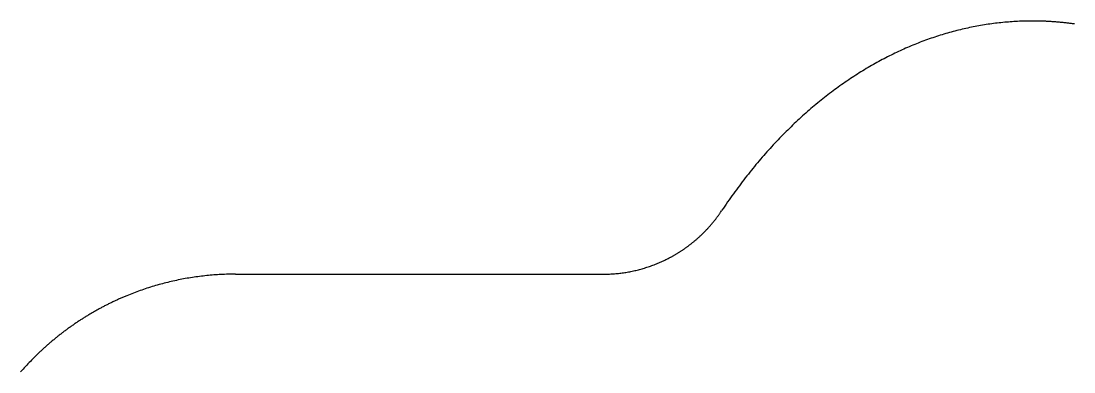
# Model space of a CAD drawing. Header units: millimetres. Extents: x -10 to 277, y -95 to 18.
# Drawn here: x 35.62 to 43.02, y -86.68 to -84.21 of the extents above; entities that cross this region are included whole.
import ezdxf

# ---------------------------------------------------------------- set-up
doc = ezdxf.new("R2010")
doc.units = ezdxf.units.MM
doc.header["$MEASUREMENT"] = 0
doc.layers.add('Edge.Cuts', color=53, linetype='CONTINUOUS')

msp = doc.modelspace()

# ---------------------------------------------------------------- linework, layer by layer
at = {"layer": 'Edge.Cuts', "linetype": 'Continuous'}
for p, q in [((42.308887, -84.25569), (42.295934, -84.258296)), ((42.321844, -84.253165), (42.308887, -84.25569)), ((42.334805, -84.25072), (42.321844, -84.253165)), ((42.347771, -84.248356), (42.334805, -84.25072)), ((42.36074, -84.246072), (42.347771, -84.248356)), ((42.373713, -84.243869), (42.36074, -84.246072)), ((42.386689, -84.241746), (42.373713, -84.243869)), ((42.399669, -84.239704), (42.386689, -84.241746)), ((42.412652, -84.237742), (42.399669, -84.239704)), ((42.425639, -84.23586), (42.412652, -84.237742)), ((42.438628, -84.234059), (42.425639, -84.23586)), ((42.451621, -84.232338), (42.438628, -84.234059)), ((42.464617, -84.230698), (42.451621, -84.232338)), ((42.477615, -84.229137), (42.464617, -84.230698)), ((42.490616, -84.227657), (42.477615, -84.229137)), ((42.50362, -84.226257), (42.490616, -84.227657)), ((42.516627, -84.224937), (42.50362, -84.226257)), ((42.529636, -84.223697), (42.516627, -84.224937)), ((42.542647, -84.222537), (42.529636, -84.223697)), ((42.55566, -84.221457), (42.542647, -84.222537)), ((42.568676, -84.220457), (42.55566, -84.221457)), ((42.581694, -84.219538), (42.568676, -84.220457)), ((42.594713, -84.218698), (42.581694, -84.219538)), ((42.607735, -84.217938), (42.594713, -84.218698)), ((42.620758, -84.217259), (42.607735, -84.217938)), ((42.633783, -84.216659), (42.620758, -84.217259)), ((42.64681, -84.216139), (42.633783, -84.216659)), ((42.659838, -84.2157), (42.64681, -84.216139)), ((42.672868, -84.21534), (42.659838, -84.2157)), ((42.685899, -84.21506), (42.672868, -84.21534)), ((42.698932, -84.21486), (42.685899, -84.21506)), ((42.711965, -84.21474), (42.698932, -84.21486)), ((42.725, -84.2147), (42.711965, -84.21474)), ((42.726457, -84.2147), (42.725, -84.2147)), ((42.732978, -84.214715), (42.726457, -84.2147)), ((42.739497, -84.214749), (42.732978, -84.214715)), ((42.746017, -84.214804), (42.739497, -84.214749)), ((42.752535, -84.214878), (42.746017, -84.214804)), ((42.759055, -84.214973), (42.752535, -84.214878)), ((42.765573, -84.215087), (42.759055, -84.214973)), ((42.772092, -84.215222), (42.765573, -84.215087)), ((42.778609, -84.215376), (42.772092, -84.215222)), ((42.785127, -84.215551), (42.778609, -84.215376)), ((42.791644, -84.215746), (42.785127, -84.215551)), ((42.798162, -84.21596), (42.791644, -84.215746)), ((42.804678, -84.216195), (42.798162, -84.21596)), ((42.811195, -84.216449), (42.804678, -84.216195)), ((42.81771, -84.216724), (42.811195, -84.216449)), ((42.824226, -84.217018), (42.81771, -84.216724)), ((42.830741, -84.217333), (42.824226, -84.217018)), ((42.837256, -84.217668), (42.830741, -84.217333)), ((42.84377, -84.218022), (42.837256, -84.217668)), ((42.850284, -84.218397), (42.84377, -84.218022)), ((42.856797, -84.218791), (42.850284, -84.218397)), ((42.86331, -84.219206), (42.856797, -84.218791)), ((42.869822, -84.219641), (42.86331, -84.219206)), ((42.876335, -84.220096), (42.869822, -84.219641)), ((42.882846, -84.22057), (42.876335, -84.220096)), ((42.889358, -84.221065), (42.882846, -84.22057)), ((42.895867, -84.22158), (42.889358, -84.221065)), ((42.902378, -84.222115), (42.895867, -84.22158)), ((42.908887, -84.222669), (42.902378, -84.222115)), ((42.915396, -84.223244), (42.908887, -84.222669)), ((42.921904, -84.223839), (42.915396, -84.223244)), ((42.928412, -84.224454), (42.921904, -84.223839)), ((42.934919, -84.225089), (42.928412, -84.224454)), ((42.941426, -84.225745), (42.934919, -84.225089)), ((42.947931, -84.22642), (42.941426, -84.225745)), ((42.954438, -84.227115), (42.947931, -84.22642)), ((42.960942, -84.22783), (42.954438, -84.227115)), ((42.967446, -84.228565), (42.960942, -84.22783)), ((42.973949, -84.229321), (42.967446, -84.228565)), ((42.980453, -84.230096), (42.973949, -84.229321)), ((42.986954, -84.230892), (42.980453, -84.230096)), ((42.993456, -84.231707), (42.986954, -84.230892)), ((42.999956, -84.232543), (42.993456, -84.231707)), ((43.006457, -84.233399), (42.999956, -84.232543)), ((43.012955, -84.234275), (43.006457, -84.233399)), ((43.019454, -84.235171), (43.012955, -84.234275)), ((42.02512, -84.331753), (42.012293, -84.336148)), ((42.037954, -84.327441), (42.02512, -84.331753)), ((42.050795, -84.32321), (42.037954, -84.327441)), ((42.063643, -84.319061), (42.050795, -84.32321)), ((42.076498, -84.314993), (42.063643, -84.319061)), ((42.08936, -84.311007), (42.076498, -84.314993)), ((42.102228, -84.307103), (42.08936, -84.311007)), ((42.115102, -84.303281), (42.102228, -84.307103)), ((42.127983, -84.29954), (42.115102, -84.303281)), ((42.14087, -84.29588), (42.127983, -84.29954)), ((42.153763, -84.292302), (42.14087, -84.29588)), ((42.166661, -84.288805), (42.153763, -84.292302)), ((42.179565, -84.285389), (42.166661, -84.288805)), ((42.192475, -84.282055), (42.179565, -84.285389)), ((42.20539, -84.278802), (42.192475, -84.282055)), ((42.21831, -84.275629), (42.20539, -84.278802)), ((42.231236, -84.272538), (42.21831, -84.275629)), ((42.244166, -84.269528), (42.231236, -84.272538)), ((42.257101, -84.266599), (42.244166, -84.269528)), ((42.270041, -84.26375), (42.257101, -84.266599)), ((42.282985, -84.260983), (42.270041, -84.26375)), ((42.295934, -84.258296), (42.282985, -84.260983)), ((41.846292, -84.400766), (41.833587, -84.406315)), ((41.859008, -84.3953), (41.846292, -84.400766)), ((41.871733, -84.389917), (41.859008, -84.3953)), ((41.884468, -84.384617), (41.871733, -84.389917)), ((41.897212, -84.379399), (41.884468, -84.384617)), ((41.909965, -84.374264), (41.897212, -84.379399)), ((41.922726, -84.369211), (41.909965, -84.374264)), ((41.935497, -84.364241), (41.922726, -84.369211)), ((41.948276, -84.359353), (41.935497, -84.364241)), ((41.961064, -84.354548), (41.948276, -84.359353)), ((41.973859, -84.349825), (41.961064, -84.354548)), ((41.986663, -84.345184), (41.973859, -84.349825)), ((41.999474, -84.340625), (41.986663, -84.345184)), ((42.012293, -84.336148), (41.999474, -84.340625)), ((41.68196, -84.479388), (41.669401, -84.486019)), ((41.694532, -84.472839), (41.68196, -84.479388)), ((41.707116, -84.466375), (41.694532, -84.472839)), ((41.719712, -84.459994), (41.707116, -84.466375)), ((41.73232, -84.453696), (41.719712, -84.459994)), ((41.74494, -84.447482), (41.73232, -84.453696)), ((41.757571, -84.441352), (41.74494, -84.447482)), ((41.770213, -84.435304), (41.757571, -84.441352)), ((41.782867, -84.42934), (41.770213, -84.435304)), ((41.795531, -84.423459), (41.782867, -84.42934)), ((41.808206, -84.417662), (41.795531, -84.423459)), ((41.820891, -84.411947), (41.808206, -84.417662)), ((41.833587, -84.406315), (41.820891, -84.411947)), ((41.556973, -84.549481), (41.544553, -84.556952)), ((41.569409, -84.542093), (41.556973, -84.549481)), ((41.581859, -84.53479), (41.569409, -84.542093)), ((41.594324, -84.527571), (41.581859, -84.53479)), ((41.606803, -84.520436), (41.594324, -84.527571)), ((41.619295, -84.513385), (41.606803, -84.520436)), ((41.631802, -84.506417), (41.619295, -84.513385)), ((41.644322, -84.499534), (41.631802, -84.506417)), ((41.656855, -84.492735), (41.644322, -84.499534)), ((41.669401, -84.486019), (41.656855, -84.492735)), ((41.445754, -84.619764), (41.433478, -84.627996)), ((41.458046, -84.611617), (41.445754, -84.619764)), ((41.470355, -84.603554), (41.458046, -84.611617)), ((41.482681, -84.595576), (41.470355, -84.603554)), ((41.495024, -84.587683), (41.482681, -84.595576)), ((41.507382, -84.579873), (41.495024, -84.587683)), ((41.519757, -84.572149), (41.507382, -84.579873)), ((41.532147, -84.564508), (41.519757, -84.572149)), ((41.544553, -84.556952), (41.532147, -84.564508)), ((41.335928, -84.696901), (41.323819, -84.705896)), ((41.348056, -84.687991), (41.335928, -84.696901)), ((41.360203, -84.679166), (41.348056, -84.687991)), ((41.372369, -84.670425), (41.360203, -84.679166)), ((41.384555, -84.66177), (41.372369, -84.670425)), ((41.396759, -84.653199), (41.384555, -84.66177)), ((41.408981, -84.644713), (41.396759, -84.653199)), ((41.421221, -84.636312), (41.408981, -84.644713)), ((41.433478, -84.627996), (41.421221, -84.636312)), ((41.239633, -84.771239), (41.227692, -84.780913)), ((41.251596, -84.761649), (41.239633, -84.771239)), ((41.263581, -84.752144), (41.251596, -84.761649)), ((41.275587, -84.742725), (41.263581, -84.752144)), ((41.287614, -84.73339), (41.275587, -84.742725)), ((41.299662, -84.72414), (41.287614, -84.73339)), ((41.311731, -84.714975), (41.299662, -84.72414)), ((41.323819, -84.705896), (41.311731, -84.714975)), ((41.156521, -84.840747), (41.144741, -84.851017)), ((41.168325, -84.830562), (41.156521, -84.840747)), ((41.180152, -84.820462), (41.168325, -84.830562)), ((41.192003, -84.810448), (41.180152, -84.820462)), ((41.203876, -84.800518), (41.192003, -84.810448)), ((41.215773, -84.790673), (41.203876, -84.800518)), ((41.227692, -84.780913), (41.215773, -84.790673)), ((41.074585, -84.914421), (41.062982, -84.925286)), ((41.086214, -84.903642), (41.074585, -84.914421)), ((41.097869, -84.892947), (41.086214, -84.903642)), ((41.10955, -84.882337), (41.097869, -84.892947)), ((41.121255, -84.871812), (41.10955, -84.882337)), ((41.132986, -84.861372), (41.121255, -84.871812)), ((41.144741, -84.851017), (41.132986, -84.861372)), ((40.993929, -84.992256), (40.982518, -85.003715)), ((41.005369, -84.980883), (40.993929, -84.992256)), ((41.016837, -84.969594), (41.005369, -84.980883)), ((41.028332, -84.95839), (41.016837, -84.969594)), ((41.039855, -84.94727), (41.028332, -84.95839)), ((41.051405, -84.936236), (41.039855, -84.94727)), ((41.062982, -84.925286), (41.051405, -84.936236)), ((40.925897, -85.062276), (40.914663, -85.074242)), ((40.937162, -85.050395), (40.925897, -85.062276)), ((40.948457, -85.038598), (40.937162, -85.050395)), ((40.959782, -85.026886), (40.948457, -85.038598)), ((40.971135, -85.015258), (40.959782, -85.026886)), ((40.982518, -85.003715), (40.971135, -85.015258)), ((40.858955, -85.135335), (40.847909, -85.147806)), ((40.870034, -85.122948), (40.858955, -85.135335)), ((40.881144, -85.110645), (40.870034, -85.122948)), ((40.892286, -85.098426), (40.881144, -85.110645)), ((40.903459, -85.086292), (40.892286, -85.098426)), ((40.914663, -85.074242), (40.903459, -85.086292)), ((40.793173, -85.21142), (40.782327, -85.224394)), ((40.804053, -85.19853), (40.793173, -85.21142)), ((40.814967, -85.185723), (40.804053, -85.19853)), ((40.825914, -85.173), (40.814967, -85.185723)), ((40.836895, -85.160361), (40.825914, -85.173)), ((40.847909, -85.147806), (40.836895, -85.160361)), ((40.728621, -85.290515), (40.717987, -85.303989)), ((40.739291, -85.277124), (40.728621, -85.290515)), ((40.749997, -85.263817), (40.739291, -85.277124)), ((40.760738, -85.250592), (40.749997, -85.263817)), ((40.771515, -85.237451), (40.760738, -85.250592)), ((40.782327, -85.224394), (40.771515, -85.237451)), ((40.67582, -85.358713), (40.665372, -85.3726)), ((40.686306, -85.344908), (40.67582, -85.358713)), ((40.696829, -85.331185), (40.686306, -85.344908)), ((40.70739, -85.317546), (40.696829, -85.331185)), ((40.717987, -85.303989), (40.70739, -85.317546)), ((40.623964, -85.428974), (40.61371, -85.443273)), ((40.634258, -85.414758), (40.623964, -85.428974)), ((40.64459, -85.400623), (40.634258, -85.414758)), ((40.654962, -85.386571), (40.64459, -85.400623)), ((40.665372, -85.3726), (40.654962, -85.386571)), ((40.573096, -85.501285), (40.563045, -85.515992)), ((40.583189, -85.48666), (40.573096, -85.501285)), ((40.593322, -85.472116), (40.583189, -85.48666)), ((40.603496, -85.457654), (40.593322, -85.472116)), ((40.61371, -85.443273), (40.603496, -85.457654)), ((40.510255, -85.592371), (40.512921, -85.588778)), ((40.512921, -85.588778), (40.515573, -85.58517)), ((40.515573, -85.58517), (40.518208, -85.581553)), ((40.518208, -85.581553), (40.520827, -85.577921)), ((40.520827, -85.577921), (40.52343, -85.574279)), ((40.52343, -85.574279), (40.526018, -85.570624)), ((40.526018, -85.570624), (40.528588, -85.566958)), ((40.528588, -85.566958), (40.531144, -85.563278)), ((40.531144, -85.563278), (40.533682, -85.559589)), ((40.533682, -85.559589), (40.536205, -85.555886)), ((40.536205, -85.555886), (40.5409, -85.5489)), ((40.543067, -85.545649), (40.5409, -85.5489)), ((40.553035, -85.53078), (40.543067, -85.545649)), ((40.563045, -85.515992), (40.553035, -85.53078)), ((40.450665, -85.664929), (40.453655, -85.661604)), ((40.453655, -85.661604), (40.456629, -85.658267)), ((40.456629, -85.658267), (40.459589, -85.654915)), ((40.459589, -85.654915), (40.462533, -85.65155)), ((40.462533, -85.65155), (40.465463, -85.648172)), ((40.465463, -85.648172), (40.468377, -85.644781)), ((40.468377, -85.644781), (40.471277, -85.641377)), ((40.471277, -85.641377), (40.474161, -85.63796)), ((40.474161, -85.63796), (40.47703, -85.634529)), ((40.47703, -85.634529), (40.479884, -85.631086)), ((40.479884, -85.631086), (40.482723, -85.627629)), ((40.482723, -85.627629), (40.485545, -85.624161)), ((40.485545, -85.624161), (40.488353, -85.620679)), ((40.488353, -85.620679), (40.491145, -85.617185)), ((40.491145, -85.617185), (40.493922, -85.613677)), ((40.493922, -85.613677), (40.496683, -85.610158)), ((40.496683, -85.610158), (40.499429, -85.606625)), ((40.499429, -85.606625), (40.502159, -85.603081)), ((40.502159, -85.603081), (40.504874, -85.599523)), ((40.504874, -85.599523), (40.507572, -85.595954)), ((40.507572, -85.595954), (40.510255, -85.592371)), ((40.37794, -85.737557), (40.381255, -85.734558)), ((40.381255, -85.734558), (40.384557, -85.731542)), ((40.384557, -85.731542), (40.387845, -85.728514)), ((40.387845, -85.728514), (40.39112, -85.725469)), ((40.39112, -85.725469), (40.39438, -85.722411)), ((40.39438, -85.722411), (40.397628, -85.719338)), ((40.397628, -85.719338), (40.400861, -85.71625)), ((40.400861, -85.71625), (40.404081, -85.713148)), ((40.404081, -85.713148), (40.407286, -85.710032)), ((40.407286, -85.710032), (40.410478, -85.706901)), ((40.410478, -85.706901), (40.413654, -85.703757)), ((40.413654, -85.703757), (40.416818, -85.700597)), ((40.416818, -85.700597), (40.419967, -85.697424)), ((40.419967, -85.697424), (40.423102, -85.694237)), ((40.423102, -85.694237), (40.426222, -85.691036)), ((40.426222, -85.691036), (40.429329, -85.68782)), ((40.429329, -85.68782), (40.43242, -85.684592)), ((40.43242, -85.684592), (40.435498, -85.681348)), ((40.435498, -85.681348), (40.43856, -85.678092)), ((40.43856, -85.678092), (40.441609, -85.674821)), ((40.441609, -85.674821), (40.444642, -85.671538)), ((40.444642, -85.671538), (40.447661, -85.66824)), ((40.447661, -85.66824), (40.450665, -85.664929)), ((40.283563, -85.812766), (40.287218, -85.810185)), ((40.287218, -85.810185), (40.290861, -85.807589)), ((40.290861, -85.807589), (40.294492, -85.804977)), ((40.294492, -85.804977), (40.298111, -85.802349)), ((40.298111, -85.802349), (40.301719, -85.799704)), ((40.301719, -85.799704), (40.305315, -85.797043)), ((40.305315, -85.797043), (40.308898, -85.794366)), ((40.308898, -85.794366), (40.31247, -85.791674)), ((40.31247, -85.791674), (40.316029, -85.788965)), ((40.316029, -85.788965), (40.319576, -85.786241)), ((40.319576, -85.786241), (40.323111, -85.7835)), ((40.323111, -85.7835), (40.326634, -85.780745)), ((40.326634, -85.780745), (40.330144, -85.777973)), ((40.330144, -85.777973), (40.333641, -85.775186)), ((40.333641, -85.775186), (40.337127, -85.772383)), ((40.337127, -85.772383), (40.340599, -85.769565)), ((40.340599, -85.769565), (40.344058, -85.766731)), ((40.344058, -85.766731), (40.347505, -85.763882)), ((40.347505, -85.763882), (40.350939, -85.761018)), ((40.350939, -85.761018), (40.35436, -85.758138)), ((40.35436, -85.758138), (40.357768, -85.755243)), ((40.357768, -85.755243), (40.361163, -85.752333)), ((40.361163, -85.752333), (40.364545, -85.749408)), ((40.364545, -85.749408), (40.367914, -85.746468)), ((40.367914, -85.746468), (40.371269, -85.743512)), ((40.371269, -85.743512), (40.374611, -85.740542)), ((40.374611, -85.740542), (40.37794, -85.737557)), ((40.156938, -85.888443), (40.164919, -85.884395)), ((40.164919, -85.884395), (40.172863, -85.880275)), ((40.172863, -85.880275), (40.180771, -85.876085)), ((40.180771, -85.876085), (40.18471, -85.873964)), ((40.18471, -85.873964), (40.18864, -85.871825)), ((40.18864, -85.871825), (40.192561, -85.869668)), ((40.192561, -85.869668), (40.196471, -85.867494)), ((40.196471, -85.867494), (40.200372, -85.865302)), ((40.200372, -85.865302), (40.204264, -85.863093)), ((40.204264, -85.863093), (40.208145, -85.860867)), ((40.208145, -85.860867), (40.212016, -85.858623)), ((40.212016, -85.858623), (40.215877, -85.856362)), ((40.215877, -85.856362), (40.219728, -85.854084)), ((40.219728, -85.854084), (40.223569, -85.851789)), ((40.223569, -85.851789), (40.227399, -85.849476)), ((40.227399, -85.849476), (40.231219, -85.847146)), ((40.231219, -85.847146), (40.235029, -85.8448)), ((40.235029, -85.8448), (40.238828, -85.842436)), ((40.238828, -85.842436), (40.242616, -85.840055)), ((40.242616, -85.840055), (40.246394, -85.837658)), ((40.246394, -85.837658), (40.250161, -85.835244)), ((40.250161, -85.835244), (40.253917, -85.832813)), ((40.253917, -85.832813), (40.257662, -85.830365)), ((40.257662, -85.830365), (40.261395, -85.8279)), ((40.261395, -85.8279), (40.265118, -85.825419)), ((40.265118, -85.825419), (40.26883, -85.822921)), ((40.26883, -85.822921), (40.272531, -85.820407)), ((40.272531, -85.820407), (40.276219, -85.817876)), ((40.276219, -85.817876), (40.279897, -85.815329)), ((40.279897, -85.815329), (40.283563, -85.812766)), ((39.964901, -85.961195), (39.973531, -85.958865)), ((39.973531, -85.958865), (39.98214, -85.956457)), ((39.98214, -85.956457), (39.990728, -85.953972)), ((39.990728, -85.953972), (39.999294, -85.95141)), ((39.999294, -85.95141), (40.007837, -85.948772)), ((40.007837, -85.948772), (40.016356, -85.946058)), ((40.016356, -85.946058), (40.024852, -85.943267)), ((40.024852, -85.943267), (40.033322, -85.9404)), ((40.033322, -85.9404), (40.041767, -85.937457)), ((40.041767, -85.937457), (40.050186, -85.934439)), ((40.050186, -85.934439), (40.058578, -85.931345)), ((40.058578, -85.931345), (40.066943, -85.928176)), ((40.066943, -85.928176), (40.075279, -85.924933)), ((40.075279, -85.924933), (40.083586, -85.921615)), ((40.083586, -85.921615), (40.091864, -85.918222)), ((40.091864, -85.918222), (40.100111, -85.914756)), ((40.100111, -85.914756), (40.108328, -85.911216)), ((40.108328, -85.911216), (40.116513, -85.907602)), ((40.116513, -85.907602), (40.124665, -85.903915)), ((40.124665, -85.903915), (40.132785, -85.900156)), ((40.132785, -85.900156), (40.140871, -85.896323)), ((40.140871, -85.896323), (40.148922, -85.892419)), ((40.148922, -85.892419), (40.156938, -85.888443)), ((36.735493, -86.03289), (36.723098, -86.035392)), ((36.747902, -86.030466), (36.735493, -86.03289)), ((36.760327, -86.028121), (36.747902, -86.030466)), ((36.772766, -86.025855), (36.760327, -86.028121)), ((36.785219, -86.023667), (36.772766, -86.025855)), ((36.797685, -86.021559), (36.785219, -86.023667)), ((36.810164, -86.019529), (36.797685, -86.021559)), ((36.822656, -86.017578), (36.810164, -86.019529)), ((36.83516, -86.015706), (36.822656, -86.017578)), ((36.847675, -86.013914), (36.83516, -86.015706)), ((36.860202, -86.0122), (36.847675, -86.013914)), ((36.872739, -86.010566), (36.860202, -86.0122)), ((36.885286, -86.009011), (36.872739, -86.010566)), ((36.897843, -86.007536), (36.885286, -86.009011)), ((36.910408, -86.00614), (36.897843, -86.007536)), ((36.922983, -86.004823), (36.910408, -86.00614)), ((36.935566, -86.003586), (36.922983, -86.004823)), ((36.948157, -86.002429), (36.935566, -86.003586)), ((36.960755, -86.001351), (36.948157, -86.002429)), ((36.97336, -86.000353), (36.960755, -86.001351)), ((36.985972, -85.999434), (36.97336, -86.000353)), ((36.99859, -85.998596), (36.985972, -85.999434)), ((37.011213, -85.997837), (36.99859, -85.998596)), ((37.023841, -85.997158), (37.011213, -85.997837)), ((37.036474, -85.996558), (37.023841, -85.997158)), ((37.049111, -85.996039), (37.036474, -85.996558)), ((37.061752, -85.995599), (37.049111, -85.996039)), ((37.074397, -85.99524), (37.061752, -85.995599)), ((37.087044, -85.99496), (37.074397, -85.99524)), ((37.099694, -85.99476), (37.087044, -85.99496)), ((37.112346, -85.99464), (37.099694, -85.99476)), ((37.125, -85.9946), (37.112346, -85.99464)), ((37.125, -85.9946), (39.7085, -85.9946)), ((39.7085, -85.9946), (39.717456, -85.99456)), ((39.717456, -85.99456), (39.726409, -85.99444)), ((39.726409, -85.99444), (39.735358, -85.99424)), ((39.735358, -85.99424), (39.744303, -85.993961)), ((39.744303, -85.993961), (39.753244, -85.993601)), ((39.753244, -85.993601), (39.76218, -85.993162)), ((39.76218, -85.993162), (39.771109, -85.992643)), ((39.771109, -85.992643), (39.780033, -85.992045)), ((39.780033, -85.992045), (39.788949, -85.991366)), ((39.788949, -85.991366), (39.797858, -85.990609)), ((39.797858, -85.990609), (39.806759, -85.989771)), ((39.806759, -85.989771), (39.815652, -85.988854)), ((39.815652, -85.988854), (39.824535, -85.987858)), ((39.824535, -85.987858), (39.833408, -85.986783)), ((39.833408, -85.986783), (39.842271, -85.985628)), ((39.842271, -85.985628), (39.851122, -85.984394)), ((39.851122, -85.984394), (39.859962, -85.983081)), ((39.859962, -85.983081), (39.86879, -85.981689)), ((39.86879, -85.981689), (39.877605, -85.980218)), ((39.877605, -85.980218), (39.886406, -85.978668)), ((39.886406, -85.978668), (39.895193, -85.977039)), ((39.895193, -85.977039), (39.903965, -85.975332)), ((39.903965, -85.975332), (39.912722, -85.973547)), ((39.912722, -85.973547), (39.921463, -85.971683)), ((39.921463, -85.971683), (39.930187, -85.969741)), ((39.930187, -85.969741), (39.938893, -85.967721)), ((39.938893, -85.967721), (39.947581, -85.965624)), ((39.947581, -85.965624), (39.956251, -85.963448)), ((39.956251, -85.963448), (39.964901, -85.961195)), ((36.467227, -86.105866), (36.455294, -86.110065)), ((36.479186, -86.101743), (36.467227, -86.105866)), ((36.491171, -86.097696), (36.479186, -86.101743)), ((36.503181, -86.093725), (36.491171, -86.097696)), ((36.515215, -86.089829), (36.503181, -86.093725)), ((36.527274, -86.08601), (36.515215, -86.089829)), ((36.539356, -86.082268), (36.527274, -86.08601)), ((36.551462, -86.078602), (36.539356, -86.082268)), ((36.56359, -86.075013), (36.551462, -86.078602)), ((36.575741, -86.0715), (36.56359, -86.075013)), ((36.587913, -86.068065), (36.575741, -86.0715)), ((36.600106, -86.064706), (36.587913, -86.068065)), ((36.61232, -86.061425), (36.600106, -86.064706)), ((36.624554, -86.058221), (36.61232, -86.061425)), ((36.636809, -86.055095), (36.624554, -86.058221)), ((36.649082, -86.052047), (36.636809, -86.055095)), ((36.661374, -86.049076), (36.649082, -86.052047)), ((36.673684, -86.046183), (36.661374, -86.049076)), ((36.686012, -86.043368), (36.673684, -86.046183)), ((36.698358, -86.040631), (36.686012, -86.043368)), ((36.71072, -86.037972), (36.698358, -86.040631)), ((36.723098, -86.035392), (36.71072, -86.037972)), ((36.285501, -86.17933), (36.279764, -86.181994)), ((36.291247, -86.176684), (36.285501, -86.17933)), ((36.297001, -86.174056), (36.291247, -86.176684)), ((36.302763, -86.171446), (36.297001, -86.174056)), ((36.308534, -86.168854), (36.302763, -86.171446)), ((36.314312, -86.166281), (36.308534, -86.168854)), ((36.320099, -86.163726), (36.314312, -86.166281)), ((36.325894, -86.161189), (36.320099, -86.163726)), ((36.331697, -86.158671), (36.325894, -86.161189)), ((36.337508, -86.156171), (36.331697, -86.158671)), ((36.343326, -86.153689), (36.337508, -86.156171)), ((36.349153, -86.151226), (36.343326, -86.153689)), ((36.354987, -86.148781), (36.349153, -86.151226)), ((36.360829, -86.146355), (36.354987, -86.148781)), ((36.372535, -86.141558), (36.360829, -86.146355)), ((36.384272, -86.136835), (36.372535, -86.141558)), ((36.396038, -86.132186), (36.384272, -86.136835)), ((36.407833, -86.127612), (36.396038, -86.132186)), ((36.419656, -86.123113), (36.407833, -86.127612)), ((36.431508, -86.118688), (36.419656, -86.123113)), ((36.443387, -86.114339), (36.431508, -86.118688)), ((36.455294, -86.110065), (36.443387, -86.114339)), ((36.139232, -86.254419), (36.133733, -86.257545)), ((36.14474, -86.25131), (36.139232, -86.254419)), ((36.150259, -86.248219), (36.14474, -86.25131)), ((36.155787, -86.245145), (36.150259, -86.248219)), ((36.161325, -86.242088), (36.155787, -86.245145)), ((36.166872, -86.23905), (36.161325, -86.242088)), ((36.172429, -86.236028), (36.166872, -86.23905)), ((36.177996, -86.233024), (36.172429, -86.236028)), ((36.183572, -86.230038), (36.177996, -86.233024)), ((36.189157, -86.22707), (36.183572, -86.230038)), ((36.194753, -86.224118), (36.189157, -86.22707)), ((36.200357, -86.221185), (36.194753, -86.224118)), ((36.20597, -86.21827), (36.200357, -86.221185)), ((36.211593, -86.215372), (36.20597, -86.21827)), ((36.217225, -86.212492), (36.211593, -86.215372)), ((36.222866, -86.20963), (36.217225, -86.212492)), ((36.228516, -86.206785), (36.222866, -86.20963)), ((36.234175, -86.203959), (36.228516, -86.206785)), ((36.239843, -86.20115), (36.234175, -86.203959)), ((36.24552, -86.19836), (36.239843, -86.20115)), ((36.251206, -86.195587), (36.24552, -86.19836)), ((36.2569, -86.192833), (36.251206, -86.195587)), ((36.262603, -86.190096), (36.2569, -86.192833)), ((36.268315, -86.187377), (36.262603, -86.190096)), ((36.274035, -86.184677), (36.268315, -86.187377)), ((36.279764, -86.181994), (36.274035, -86.184677)), ((36.020645, -86.327156), (36.015377, -86.330656)), ((36.025923, -86.323672), (36.020645, -86.327156)), ((36.031213, -86.320204), (36.025923, -86.323672)), ((36.036513, -86.316754), (36.031213, -86.320204)), ((36.041824, -86.31332), (36.036513, -86.316754)), ((36.047146, -86.309904), (36.041824, -86.31332)), ((36.052479, -86.306503), (36.047146, -86.309904)), ((36.057822, -86.30312), (36.052479, -86.306503)), ((36.063177, -86.299754), (36.057822, -86.30312)), ((36.068542, -86.296405), (36.063177, -86.299754)), ((36.073918, -86.293072), (36.068542, -86.296405)), ((36.079304, -86.289757), (36.073918, -86.293072)), ((36.084701, -86.286458), (36.079304, -86.289757)), ((36.090107, -86.283177), (36.084701, -86.286458)), ((36.095525, -86.279913), (36.090107, -86.283177)), ((36.100953, -86.276666), (36.095525, -86.279913)), ((36.106391, -86.273436), (36.100953, -86.276666)), ((36.111839, -86.270224), (36.106391, -86.273436)), ((36.117298, -86.267028), (36.111839, -86.270224)), ((36.122766, -86.26385), (36.117298, -86.267028)), ((36.128245, -86.260689), (36.122766, -86.26385)), ((36.133733, -86.257545), (36.128245, -86.260689)), ((35.917469, -86.400287), (35.912434, -86.404114)), ((35.922516, -86.396477), (35.917469, -86.400287)), ((35.927576, -86.392682), (35.922516, -86.396477)), ((35.932647, -86.388904), (35.927576, -86.392682)), ((35.937731, -86.385141), (35.932647, -86.388904)), ((35.942826, -86.381395), (35.937731, -86.385141)), ((35.947933, -86.377664), (35.942826, -86.381395)), ((35.953052, -86.37395), (35.947933, -86.377664)), ((35.958183, -86.370252), (35.953052, -86.37395)), ((35.963324, -86.366571), (35.958183, -86.370252)), ((35.968479, -86.362905), (35.963324, -86.366571)), ((35.973644, -86.359257), (35.968479, -86.362905)), ((35.978821, -86.355624), (35.973644, -86.359257)), ((35.984009, -86.352008), (35.978821, -86.355624)), ((35.989209, -86.348408), (35.984009, -86.352008)), ((35.99442, -86.344825), (35.989209, -86.348408)), ((35.999643, -86.341257), (35.99442, -86.344825)), ((36.004876, -86.337707), (35.999643, -86.341257)), ((36.010121, -86.334173), (36.004876, -86.337707)), ((36.015377, -86.330656), (36.010121, -86.334173)), ((35.823911, -86.475682), (35.819114, -86.479804)), ((35.828722, -86.471573), (35.823911, -86.475682)), ((35.833545, -86.467481), (35.828722, -86.471573)), ((35.838382, -86.463404), (35.833545, -86.467481)), ((35.84323, -86.459342), (35.838382, -86.463404)), ((35.848093, -86.455296), (35.84323, -86.459342)), ((35.852966, -86.451265), (35.848093, -86.455296)), ((35.857854, -86.447249), (35.852966, -86.451265)), ((35.862753, -86.44325), (35.857854, -86.447249)), ((35.867666, -86.439265), (35.862753, -86.44325)), ((35.87259, -86.435297), (35.867666, -86.439265)), ((35.877528, -86.431344), (35.87259, -86.435297)), ((35.882477, -86.427407), (35.877528, -86.431344)), ((35.88744, -86.423485), (35.882477, -86.427407)), ((35.892414, -86.419579), (35.88744, -86.423485)), ((35.897401, -86.415689), (35.892414, -86.419579)), ((35.902399, -86.411815), (35.897401, -86.415689)), ((35.907411, -86.407956), (35.902399, -86.411815)), ((35.912434, -86.404114), (35.907411, -86.407956)), ((35.744146, -86.547822), (35.739574, -86.5522)), ((35.74873, -86.54346), (35.744146, -86.547822)), ((35.753329, -86.539111), (35.74873, -86.54346)), ((35.757941, -86.534779), (35.753329, -86.539111)), ((35.762567, -86.53046), (35.757941, -86.534779)), ((35.767206, -86.526157), (35.762567, -86.53046)), ((35.771859, -86.521867), (35.767206, -86.526157)), ((35.776525, -86.517594), (35.771859, -86.521867)), ((35.781204, -86.513335), (35.776525, -86.517594)), ((35.785896, -86.509091), (35.781204, -86.513335)), ((35.790603, -86.504862), (35.785896, -86.509091)), ((35.795322, -86.500648), (35.790603, -86.504862)), ((35.800054, -86.496449), (35.795322, -86.500648)), ((35.804799, -86.492265), (35.800054, -86.496449)), ((35.809558, -86.488096), (35.804799, -86.492265)), ((35.814329, -86.483943), (35.809558, -86.488096)), ((35.819114, -86.479804), (35.814329, -86.483943)), ((35.675467, -86.616637), (35.66678, -86.625833)), ((35.684213, -86.607496), (35.675467, -86.616637)), ((35.693018, -86.598409), (35.684213, -86.607496)), ((35.70188, -86.589377), (35.693018, -86.598409)), ((35.7108, -86.5804), (35.70188, -86.589377)), ((35.712433, -86.578769), (35.7108, -86.5804)), ((35.716923, -86.574304), (35.712433, -86.578769)), ((35.721425, -86.569854), (35.716923, -86.574304)), ((35.725942, -86.565418), (35.721425, -86.569854)), ((35.730472, -86.560998), (35.725942, -86.565418)), ((35.735016, -86.556591), (35.730472, -86.560998)), ((35.739574, -86.5522), (35.735016, -86.556591)), ((35.624232, -86.672618), (35.615903, -86.682134)), ((35.632622, -86.663155), (35.624232, -86.672618)), ((35.641072, -86.653745), (35.632622, -86.663155)), ((35.649582, -86.644387), (35.641072, -86.653745)), ((35.658151, -86.635083), (35.649582, -86.644387)), ((35.66678, -86.625833), (35.658151, -86.635083))]:
    msp.add_line(p, q, dxfattribs=at)

doc.saveas('drawing.dxf')
